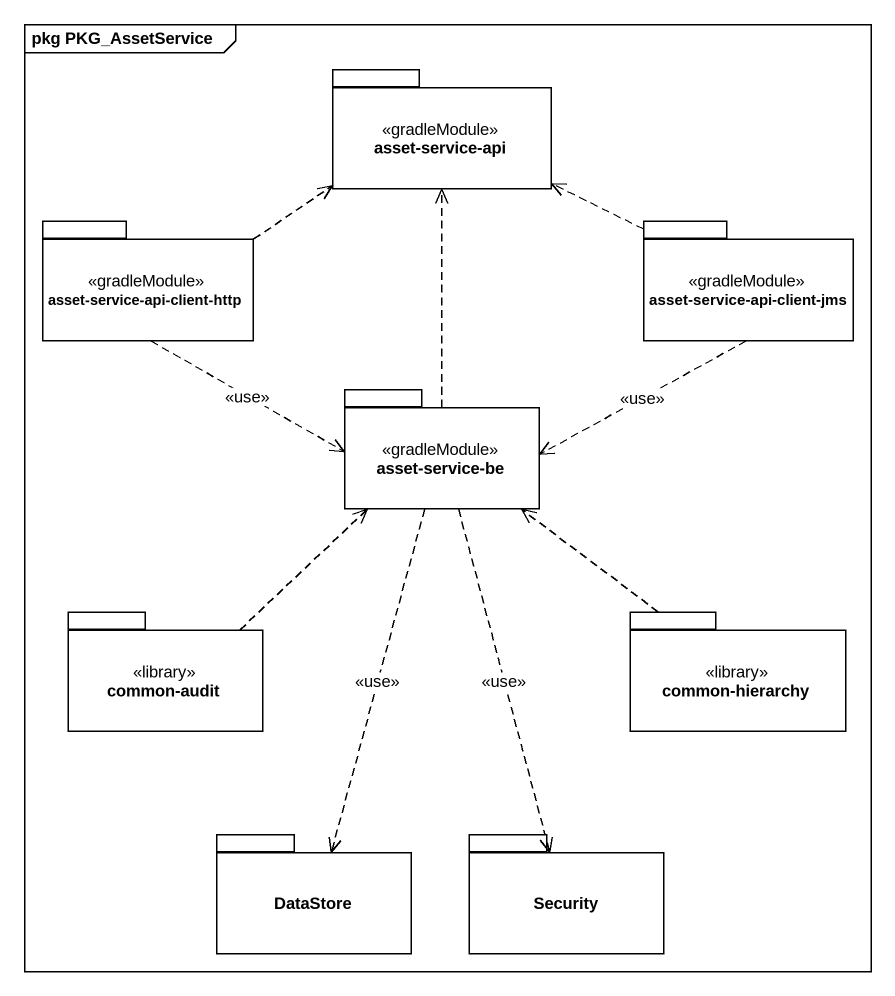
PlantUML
@startuml
mainframe pkg PKG_AssetService
package "asset-service-api" as asset_service_api <<gradleModule>> {
}
package "asset-service-api-client-http" as asset_service_api_client <<gradleModule>> {
}
package "asset-service-api-client-jms" as asset_service_api_client_jms <<gradleModule>> {
}
package "asset-service-be" as asset_service_be <<gradleModule>> {
}
package "common-audit" as common_audit <<library>> {
}
package "common-hierarchy" as common_hierarchy <<library>> {
}
package DataStore {
}
package Security {
}
asset_service_api_client .right.> asset_service_api
asset_service_api_client .right.> asset_service_be : <<use>>
asset_service_api_client_jms .left.> asset_service_api
asset_service_api_client_jms .left.> asset_service_be : <<use>>
asset_service_be .up.> asset_service_api
asset_service_be ..> DataStore : <<use>>
asset_service_be ..> Security : <<use>>
common_audit .up.> asset_service_be
common_hierarchy .up.> asset_service_be
@enduml
